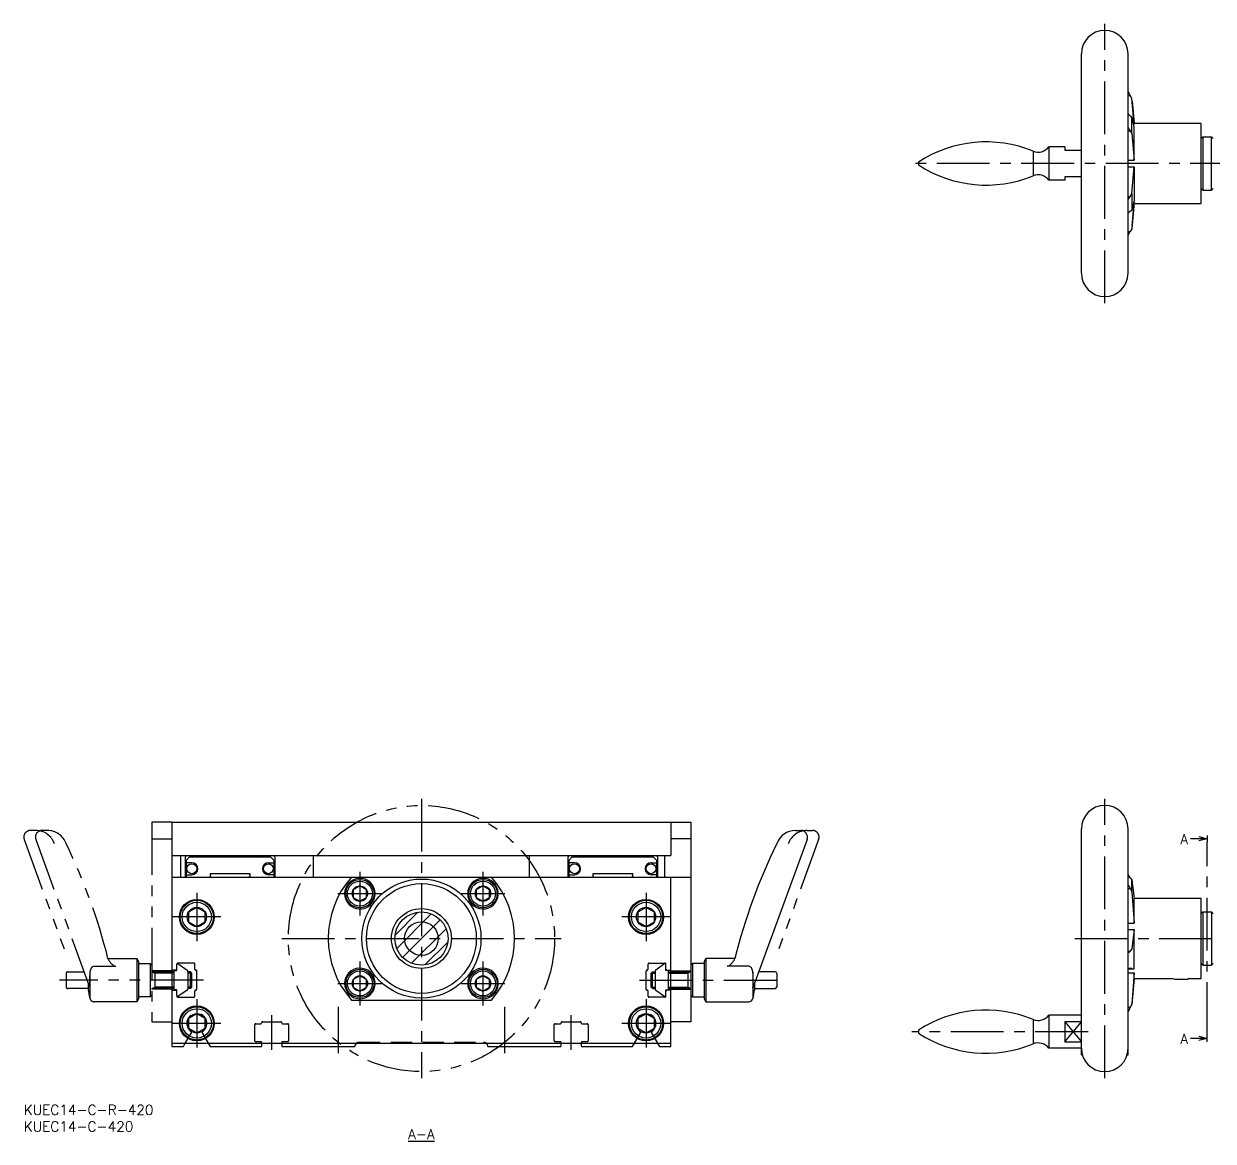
# Model space of a CAD drawing. Extents: x 0 to 824, y -11 to 401.
# Drawn here: x 0 to 357.5, y -10.9 to 325 of the extents above; entities that cross this region are included whole.
import ezdxf

# ---------------------------------------------------------------- set-up
doc = ezdxf.new("R2010")
doc.units = 0
doc.header["$LTSCALE"] = 0.5
for name, pattern in [('CENTER', [50.8, 31.75, -6.35, 6.35, -6.35]), ('DASHED', [19.05, 12.7, -6.35]), ('PHANTOM', [63.5, 31.75, -6.35, 6.35, -6.35, 6.35, -6.35])]:
    doc.linetypes.add(name, pattern=pattern)
for name, color, linetype in [('MSM_CENTER', 1, 'CENTER'), ('MSM_CONTINUOUS', 7, 'CONTINUOUS'), ('MSM_DASHED', 4, 'DASHED'), ('MSM_IMAGINARY', 6, 'PHANTOM'), ('MSM_NARROW', 5, 'CONTINUOUS'), ('MSM_PART_NUMBER', 7, 'CONTINUOUS')]:
    doc.layers.add(name, color=color, linetype=linetype)
doc.styles.get("Standard").update_dxf_attribs({"font": 'txt.shx', "height": 3, "bigfont": 'bigfont.shx'})

# ---------------------------------------------------------------- blocks, each defined once
blk = doc.blocks.new('*U2')
at = {"layer": 'MSM_PART_NUMBER'}
blk.add_text('KUEC14-C-R-420', height=3, dxfattribs=at).set_placement((0, -3))
blk = doc.blocks.new('*U3')
at = {"layer": 'MSM_PART_NUMBER'}
blk.add_text('KUEC14-C-420', height=3, dxfattribs=at).set_placement((0, -8))

msp = doc.modelspace()

# ---------------------------------------------------------------- linework, layer by layer
at = {"layer": 'MSM_CENTER'}
for p, q in [((324.85, 240.99), (324.85, 324.99)), ((823.65, 282.99), (266.85, 282.99)), ((119.5, 92), (119.5, 8)), ((324.85, 8), (324.85, 92)), ((355.65, 21), (355.65, 79)), ((101, 70.1), (101, 56.9)), ((138, 70.1), (138, 56.9)), ((52, 63.75), (52, 49.25)), ((94.4, 63.5), (107.6, 63.5)), ((131.4, 63.5), (144.6, 63.5)), ((187, 63.75), (187, 49.25)), ((59.25, 56.5), (44.75, 56.5)), ((194.25, 56.5), (179.75, 56.5)), ((77.5, 50), (161.5, 50)), ((315.85, 50), (388.95, 50)), ((101, 43.1), (101, 29.9)), ((138, 43.1), (138, 29.9)), ((94.4, 36.5), (107.6, 36.5)), ((131.4, 36.5), (144.6, 36.5)), ((185, 37.5), (228.3, 37.5)), ((52, 31.75), (52, 17.25)), ((94.5, 29.5), (94.5, 15.5)), ((144.5, 29.5), (144.5, 15.5)), ((187, 31.75), (187, 17.25)), ((74.5, 16.5), (74.5, 27)), ((164.5, 16.5), (164.5, 27)), ((59.25, 24.5), (44.75, 24.5)), ((194.25, 24.5), (179.75, 24.5)), ((319.85, 22), (266.85, 22))]:
    msp.add_line(p, q, dxfattribs=at)
at = {"layer": 'MSM_CONTINUOUS'}
for p, q in [((317.85, 249.99), (317.85, 315.99)), ((331.85, 249.99), (331.85, 315.99)), ((331.85, 304.59), (332.54, 303.41)), ((331.85, 303.41), (332.54, 303.41)), ((333.03, 302.58), (332.54, 303.41)), ((333.72, 294.67), (333.03, 302.58)), ((333.11, 301.69), (333.72, 294.99)), ((331.85, 297.93), (332.54, 297.31)), ((332.54, 297.31), (333.03, 297)), ((333.72, 294.06), (333.03, 297)), ((333.03, 292.03), (333.03, 297)), ((332.13, 293.51), (332.54, 292.86)), ((333.57, 294.67), (333.72, 294.67)), ((353.85, 294.99), (333.72, 294.99)), ((333.72, 294.67), (333.72, 294.99)), ((333.72, 283.99), (333.72, 294.06)), ((353.85, 270.99), (353.85, 294.99)), ((331.85, 292.86), (332.54, 292.86)), ((332.54, 292.86), (333.03, 292.03)), ((333.03, 292.03), (333.72, 283.99)), ((354.35, 290.99), (353.85, 290.49)), ((354.35, 290.99), (356.95, 290.99)), ((354.35, 290.99), (354.35, 274.99)), ((356.95, 274.99), (356.95, 290.99)), ((356.95, 290.99), (357.45, 290.49)), ((303.32, 286.68), (303.32, 279.3)), ((308.06, 287.99), (308.06, 277.99)), ((312.85, 287.99), (308.06, 287.99)), ((312.85, 287.99), (312.85, 286.99)), ((312.85, 286.99), (317.85, 286.99)), ((268.85, 283.41), (268.85, 282.58)), ((331.85, 283.99), (333.72, 283.99)), ((317.85, 278.99), (312.85, 278.99)), ((312.85, 278.99), (312.85, 277.99)), ((331.85, 281.99), (333.72, 281.99)), ((333.03, 273.96), (333.72, 281.99)), ((333.72, 281.99), (333.72, 271.93)), ((312.85, 277.99), (308.06, 277.99)), ((354.35, 274.99), (353.85, 275.49)), ((356.95, 274.99), (357.45, 275.49)), ((331.85, 273.12), (332.54, 273.12)), ((332.13, 272.47), (332.54, 273.12)), ((332.54, 273.12), (333.03, 273.96)), ((333.03, 273.96), (333.03, 268.98)), ((333.72, 271.93), (333.03, 268.98)), ((354.35, 274.99), (356.95, 274.99)), ((331.85, 268.05), (332.54, 268.68)), ((332.54, 268.68), (333.03, 268.98)), ((333.72, 271.31), (333.03, 263.4)), ((333.11, 264.29), (333.72, 270.99)), ((333.57, 271.31), (333.72, 271.31)), ((333.72, 271.31), (333.72, 270.99)), ((333.72, 270.99), (353.85, 270.99)), ((331.85, 261.39), (332.54, 262.58)), ((331.85, 262.58), (332.54, 262.58)), ((333.03, 263.4), (332.54, 262.58)), ((44.5, 85), (200.5, 85)), ((44.5, 85), (44.5, 75)), ((194.5, 85), (194.5, 75)), ((200.5, 85), (200.5, 25)), ((231.92, 82.5), (233.5, 82.5)), ((317.85, 15), (317.85, 83)), ((331.85, 15), (331.85, 83)), ((200.5, 80), (194.5, 80)), ((235.38, 79.81), (219.12, 35.14)), ((44.5, 75), (194.5, 75)), ((47.09, 75), (47.09, 68.5)), ((49, 75), (48.5, 74.5)), ((48.5, 74.5), (48.5, 68.5)), ((49.75, 74.5), (48.75, 73.5)), ((48.75, 73.5), (48.75, 68.5)), ((50.5, 72.8), (48.75, 72.8)), ((74.25, 74.5), (49.75, 74.5)), ((56.25, 74.5), (55.75, 75)), ((68.25, 75), (67.75, 74.5)), ((73.5, 72.8), (75.25, 72.8)), ((75.25, 73.5), (74.25, 74.5)), ((75.5, 74.5), (75, 75)), ((75.25, 68.5), (75.25, 73.5)), ((75.5, 68.5), (75.5, 74.5)), ((87, 75), (87, 68.5)), ((152, 68.5), (152, 75)), ((164, 75), (163.5, 74.5)), ((163.5, 74.5), (163.5, 68.5)), ((164.75, 74.5), (163.75, 73.5)), ((163.75, 73.5), (163.75, 68.5)), ((165.5, 72.8), (163.75, 72.8)), ((189.25, 74.5), (164.75, 74.5)), ((171.25, 74.5), (170.75, 75)), ((183.25, 75), (182.75, 74.5)), ((188.5, 72.8), (190.25, 72.8)), ((190.25, 73.5), (189.25, 74.5)), ((190.5, 74.5), (190, 75)), ((190.25, 68.5), (190.25, 73.5)), ((190.5, 68.5), (190.5, 74.5)), ((192.5, 75), (192.5, 68.5)), ((44.5, 68.5), (44.5, 17.5)), ((44.5, 68.5), (200.5, 68.5)), ((48.75, 69.2), (50.5, 69.2)), ((68, 69.5), (56, 69.5)), ((56, 69.5), (56, 68.55)), ((56.3, 69.5), (56, 69.2)), ((56, 68.55), (56.36, 68.5)), ((68, 69.2), (67.7, 69.5)), ((68, 68.55), (68, 69.5)), ((75.25, 69.2), (73.5, 69.2)), ((163.75, 69.2), (165.5, 69.2)), ((183, 69.5), (171, 69.5)), ((171.3, 69.5), (171, 69.2)), ((171, 69.5), (171, 68.55)), ((183, 69.2), (182.7, 69.5)), ((183, 68.55), (183, 69.5)), ((190.25, 69.2), (188.5, 69.2)), ((194.5, 17.5), (194.5, 68.5)), ((332.54, 68.26), (331.85, 69.21)), ((332.54, 68.26), (333.03, 67.67)), ((101, 65.81), (99, 64.65)), ((99, 64.65), (99, 62.34)), ((103, 64.65), (101, 65.81)), ((103, 62.34), (103, 64.65)), ((138, 65.81), (136, 64.65)), ((136, 64.65), (136, 62.34)), ((140, 64.65), (138, 65.81)), ((140, 62.34), (140, 64.65)), ((331.85, 65.03), (332.54, 65.03)), ((331.96, 66.08), (332.54, 65.03)), ((332.54, 65.03), (333.03, 64.05)), ((333.03, 67.67), (333.72, 61.96)), ((333.03, 64.05), (333.03, 67.67)), ((99, 62.34), (101, 61.19)), ((101, 61.19), (103, 62.34)), ((105.24, 63.83), (105.59, 63.86)), ((105.24, 63.16), (105.59, 63.14)), ((136, 62.34), (138, 61.19)), ((138, 61.19), (140, 62.34)), ((142.24, 63.83), (142.59, 63.86)), ((142.24, 63.16), (142.59, 63.14)), ((333.03, 64.05), (333.72, 54.65)), ((353.85, 62), (333.71, 62)), ((333.72, 54.65), (333.72, 61.96)), ((353.85, 38), (353.85, 62)), ((52, 59.38), (49.5, 57.94)), ((49.5, 57.94), (49.5, 55.05)), ((54.5, 57.94), (52, 59.38)), ((54.5, 55.05), (54.5, 57.94)), ((187, 59.38), (184.5, 57.94)), ((184.5, 57.94), (184.5, 55.05)), ((189.5, 57.94), (187, 59.38)), ((189.5, 55.05), (189.5, 57.94)), ((354.35, 58), (353.85, 57.5)), ((354.35, 58), (353.85, 57.5)), ((354.35, 58), (354.35, 42)), ((354.35, 58), (356.95, 58)), ((356.95, 58), (356.95, 42)), ((356.95, 58), (357.45, 57.5)), ((49.5, 55.05), (52, 53.61)), ((52, 53.61), (54.5, 55.05)), ((184.5, 55.05), (187, 53.61)), ((187, 53.61), (189.5, 55.05)), ((331.85, 54.65), (333.72, 54.65)), ((331.85, 52.74), (333.72, 52.74)), ((333.72, 52.74), (333.03, 46.87)), ((333.72, 40.91), (333.72, 52.74)), ((333.03, 46.87), (332.54, 46.25)), ((205, 44), (204.5, 43.13)), ((204.5, 43.13), (204.5, 31.86)), ((213.69, 44), (205, 44)), ((205, 44), (205, 31)), ((331.85, 46.25), (332.54, 46.25)), ((201, 42.5), (200.5, 42)), ((204.5, 42.5), (201, 42.5)), ((201, 42.5), (201, 32.5)), ((217.86, 41.65), (211.36, 41.65)), ((219.12, 39.85), (219.12, 31.97)), ((225.8, 40), (220.89, 40)), ((226.3, 39.5), (226.3, 35.5)), ((331.85, 40.91), (333.72, 40.91)), ((331.85, 39.74), (333.72, 39.74)), ((333.03, 41.02), (332.54, 41.03)), ((333.03, 41.02), (333.72, 40.91)), ((333.72, 39.74), (333.03, 30.4)), ((333.72, 38), (333.72, 39.74)), ((354.35, 42), (353.85, 42.5)), ((354.35, 42), (356.95, 42)), ((356.95, 42), (357.45, 42.5)), ((101, 38.81), (99, 37.65)), ((99, 37.65), (99, 35.34)), ((103, 37.65), (101, 38.81)), ((103, 35.34), (103, 37.65)), ((105.24, 36.83), (105.59, 36.86)), ((105.24, 36.16), (105.59, 36.14)), ((138, 38.81), (136, 37.65)), ((136, 37.65), (136, 35.34)), ((140, 37.65), (138, 38.81)), ((140, 35.34), (140, 37.65)), ((142.24, 36.83), (142.59, 36.86)), ((142.24, 36.16), (142.59, 36.14)), ((219.62, 36.52), (219.62, 34.5)), ((333.72, 38), (333.03, 30.16)), ((333.72, 38), (345.36, 38)), ((345.43, 38.01), (345.8, 37.8)), ((345.8, 37.8), (349.91, 37.8)), ((350.27, 38.01), (349.91, 37.8)), ((350.35, 38), (353.85, 38)), ((99, 35.34), (101, 34.19)), ((101, 34.19), (103, 35.34)), ((136, 35.34), (138, 34.19)), ((138, 34.19), (140, 35.34)), ((200.5, 33), (201, 32.5)), ((201, 32.5), (204.5, 32.5)), ((219.62, 35), (225.8, 35)), ((98.48, 31.5), (140.52, 31.5)), ((204.5, 31.86), (205, 31)), ((205, 31), (217.86, 31)), ((332.54, 29.42), (331.85, 28.11)), ((331.85, 29.42), (332.54, 29.42)), ((333.03, 30.4), (332.54, 29.42)), ((333.03, 30.16), (333.03, 30.4)), ((52, 27.38), (49.5, 25.94)), ((49.5, 25.94), (49.5, 23.05)), ((54.5, 25.94), (52, 27.38)), ((54.5, 23.05), (54.5, 25.94)), ((187, 27.38), (184.5, 25.94)), ((184.5, 25.94), (184.5, 23.05)), ((189.5, 25.94), (187, 27.38)), ((189.5, 23.05), (189.5, 25.94)), ((303.32, 25.69), (303.32, 18.31)), ((308.06, 27), (308.06, 17)), ((317.85, 27), (308.06, 27)), ((49.5, 23.05), (52, 21.61)), ((52, 21.61), (54.5, 23.05)), ((184.5, 23.05), (187, 21.61)), ((187, 21.61), (189.5, 23.05)), ((200.5, 25), (194.5, 25)), ((268.85, 22.41), (268.85, 21.59)), ((317.85, 25), (312.85, 25)), ((312.85, 25), (312.85, 19)), ((44.5, 18.5), (194.5, 18.5)), ((47.96, 17.5), (48.54, 18.5)), ((55.46, 18.5), (56.04, 17.5)), ((71.5, 17.8), (71.5, 18.5)), ((77.5, 18.5), (77.5, 17.8)), ((161.5, 17.8), (161.5, 18.5)), ((167.5, 18.5), (167.5, 17.8)), ((182.96, 17.5), (183.54, 18.5)), ((190.46, 18.5), (191.04, 17.5)), ((312.85, 19), (317.85, 19)), ((44.5, 17.5), (47.96, 17.5)), ((56.04, 17.5), (71.2, 17.5)), ((77.8, 17.5), (99.5, 17.5)), ((139.5, 17.5), (161.2, 17.5)), ((167.8, 17.5), (182.96, 17.5)), ((191.04, 17.5), (194.5, 17.5)), ((317.85, 17), (308.06, 17)), ((317.85, 15), (318.14, 15)), ((331.56, 15), (331.85, 15))]:
    msp.add_line(p, q, dxfattribs=at)
for centre, radius in [((50.5, 71), 1.5), ((73.5, 71), 1.5), ((165.5, 71), 1.5), ((188.5, 71), 1.5), ((101, 63.5), 4.25), ((101, 63.5), 3.75), ((101, 63.5), 2.31), ((119.5, 50), 17.9), ((119.5, 50), 16.5), ((138, 63.5), 4.25), ((138, 63.5), 3.75), ((138, 63.5), 2.31), ((52, 56.5), 5.25), ((52, 56.5), 5), ((52, 56.5), 4.4), ((187, 56.5), 5.25), ((187, 56.5), 5), ((187, 56.5), 4.4), ((52, 56.5), 2.89), ((119.5, 50), 9), ((119.5, 50), 8), ((187, 56.5), 2.89), ((119.5, 50), 5.05), ((101, 36.5), 4.25), ((101, 36.5), 3.75), ((138, 36.5), 4.25), ((138, 36.5), 3.75), ((101, 36.5), 2.31), ((138, 36.5), 2.31), ((52, 24.5), 5.25), ((52, 24.5), 5), ((52, 24.5), 4.4), ((187, 24.5), 5.25), ((187, 24.5), 5), ((187, 24.5), 4.4), ((52, 24.5), 2.89), ((187, 24.5), 2.89)]:
    msp.add_circle(centre, radius, dxfattribs=at)
for centre, radius, start, end in [((324.85, 315.99), 7, 0, 180), ((330.76, 292.54), 1.68, 35.2304, 49.538), ((289.18, 252.49), 37, 67.5292, 123.3286), ((304.85, 290.38), 4, 247.5292, 323.3617), ((289.18, 313.49), 37, 236.6714, 292.4708), ((304.85, 275.6), 4, 36.6383, 112.4708), ((330.76, 273.44), 1.68, 310.462, 324.7696), ((324.85, 249.99), 7, 180, 0), ((324.85, 83), 7, 0, 180), ((231.92, 76.5), 6, 90, 160), ((233.5, 80.5), 2, 340, 90), ((388.26, 0.05), 180, 154.1431, 165.8569), ((50.5, 71), 1.8, 270, 90), ((73.5, 71), 1.8, 90, 270), ((165.5, 71), 1.8, 270, 90), ((188.5, 71), 1.8, 90, 270), ((68, 67.25), 1.3, 90, 105.9424), ((119.5, 50), 28, 138.6456, 221.3544), ((101, 63.5), 4.6, 4.5, 355.5), ((138, 63.5), 4.6, 4.5, 355.5), ((119.5, 50), 28, 318.6456, 41.3544), ((171, 67.25), 1.3, 74.0576, 90), ((183, 67.25), 1.3, 90, 105.9424), ((330.3, 64.98), 1.99, 33.4499, 38.8816), ((209.96, 45.4), 4, 290.5, 340), ((330.28, 48.02), 2.87, 303.1964, 322.0119), ((101, 36.5), 4.6, 4.5, 355.5), ((138, 36.5), 4.6, 4.5, 355.5), ((217.73, 40.45), 1.21, 25.2424, 83.483), ((215.89, 39.57), 3.24, 4.951, 25.4482), ((197.86, 37.5), 21.39, 353.6799, 6.3209), ((225.8, 39.5), 0.5, 0, 90), ((332.52, 39.71), 1.32, 89.1756, 120.4726), ((197.86, 37.5), 21.97, 345.4299, 352.152), ((225.8, 35.5), 0.5, 270, 360), ((217.86, 32.3), 1.3, 270, 345.4299), ((156.21, 123.62), 200, 331.4254, 332.1391), ((289.18, -8.5), 37, 67.5292, 123.3286), ((304.85, 29.39), 4, 247.5292, 323.3617), ((289.18, 52.5), 37, 236.6714, 292.4708), ((100.8, 17.5), 1.3, 129.7151, 180), ((138.2, 17.5), 1.3, 0, 50.2849), ((304.85, 14.61), 4, 36.6383, 112.4708), ((71.2, 17.8), 0.3, 270, 0), ((77.8, 17.8), 0.3, 180, 270), ((161.2, 17.8), 0.3, 270, 0), ((167.8, 17.8), 0.3, 180, 270), ((324.85, 17), 7, 180, 0)]:
    msp.add_arc(centre, radius, start, end, dxfattribs=at)
at = {"layer": 'MSM_DASHED'}
for p, q in [((45.7, 40.5), (44.8, 40.5)), ((46, 40.8), (46, 42.3)), ((51.1, 42.6), (46.3, 42.6)), ((51.4, 40.8), (51.4, 42.3)), ((52, 34.8), (52, 40.2)), ((187, 34.8), (187, 40.2)), ((187.6, 40.8), (187.6, 42.3)), ((187.9, 42.6), (192.7, 42.6)), ((188.5, 39.56), (188.93, 40)), ((188.5, 39.56), (189.7, 39.56)), ((188.5, 35.43), (188.5, 39.56)), ((188.93, 35), (188.93, 40)), ((188.93, 40), (189.7, 40)), ((189.7, 40.11), (189.7, 34.88)), ((192.69, 42.46), (189.91, 40.52)), ((193, 40.4), (193, 42.3)), ((193.6, 40.4), (193, 40.4)), ((193.3, 40.5), (194.2, 40.5)), ((193.8, 34.8), (193.8, 40.2)), ((193.8, 40), (200.3, 40)), ((193.8, 39.56), (199.6, 39.56)), ((194.5, 40.25), (200.5, 40.25)), ((200.4, 40.02), (199.6, 39.56)), ((199.6, 40), (199.6, 35)), ((44.8, 34.5), (45.7, 34.5)), ((46, 32.7), (46, 34.2)), ((46.3, 32.4), (51.1, 32.4)), ((51.4, 32.7), (51.4, 34.2)), ((187.6, 32.7), (187.6, 34.2)), ((192.7, 32.4), (187.9, 32.4)), ((188.5, 35.43), (189.7, 35.43)), ((188.93, 35), (188.5, 35.43)), ((188.93, 35), (189.7, 35)), ((189.91, 34.47), (192.69, 32.53)), ((193, 32.7), (193, 34.6)), ((193, 34.6), (193.6, 34.6)), ((194.2, 34.5), (193.3, 34.5)), ((193.8, 35.43), (199.6, 35.43)), ((193.8, 35), (200.3, 35)), ((194.5, 34.75), (200.5, 34.75)), ((200.4, 34.97), (199.6, 35.43)), ((48.54, 18.5), (50.36, 21.65)), ((53.64, 21.65), (55.46, 18.5)), ((69.4, 19.3), (69.4, 24.1)), ((69.7, 24.4), (71.2, 24.4)), ((71.8, 25), (77.2, 25)), ((77.8, 24.4), (79.3, 24.4)), ((79.6, 24.1), (79.6, 19.3)), ((159.4, 19.3), (159.4, 24.1)), ((159.7, 24.4), (161.2, 24.4)), ((161.8, 25), (167.2, 25)), ((167.8, 24.4), (169.3, 24.4)), ((169.6, 24.1), (169.6, 19.3)), ((183.54, 18.5), (185.36, 21.65)), ((188.64, 21.65), (190.46, 18.5)), ((71.2, 19), (69.7, 19)), ((71.5, 18.5), (71.5, 18.7)), ((77.5, 18.7), (77.5, 18.5)), ((79.3, 19), (77.8, 19)), ((100.8, 18.8), (138.2, 18.8)), ((161.2, 19), (159.7, 19)), ((161.5, 18.5), (161.5, 18.7)), ((167.5, 18.7), (167.5, 18.5)), ((169.3, 19), (167.8, 19))]:
    msp.add_line(p, q, dxfattribs=at)
for centre, radius, start, end in [((44.8, 40.8), 0.3, 180, 270), ((45.7, 40.8), 0.3, 270, 0), ((46.3, 42.3), 0.3, 90, 180), ((51.1, 42.3), 0.3, 0, 90), ((51.7, 40.8), 0.3, 180, 270), ((51.7, 40.2), 0.3, 0, 90), ((187.3, 40.2), 0.3, 90, 180), ((187.3, 40.8), 0.3, 270, 0), ((187.9, 42.3), 0.3, 90, 180), ((190.2, 40.11), 0.5, 125, 180), ((192.8, 42.3), 0.2, 0, 125), ((192.7, 42.3), 0.3, 0, 90), ((193.3, 40.8), 0.3, 180, 270), ((193.6, 40.2), 0.2, 0, 90), ((194.2, 40.8), 0.3, 270, 0), ((200.3, 40.2), 0.2, 270, 0), ((44.8, 34.2), 0.3, 90, 180), ((45.7, 34.2), 0.3, 0, 90), ((46.3, 32.7), 0.3, 180, 270), ((51.1, 32.7), 0.3, 270, 0), ((51.7, 34.2), 0.3, 90, 180), ((51.7, 34.8), 0.3, 270, 0), ((187.3, 34.8), 0.3, 180, 270), ((187.3, 34.2), 0.3, 0, 90), ((187.9, 32.7), 0.3, 180, 270), ((190.2, 34.88), 0.5, 180, 235), ((192.8, 32.7), 0.2, 235, 0), ((192.7, 32.7), 0.3, 270, 0), ((193.3, 34.2), 0.3, 90, 180), ((193.6, 34.8), 0.2, 270, 0), ((194.2, 34.2), 0.3, 0, 90), ((200.3, 34.8), 0.2, 0, 90), ((52, 24.5), 3, 305.2159, 234.7841), ((187, 24.5), 3, 305.2159, 234.7841), ((50.1, 21.8), 0.3, 330, 54.7841), ((53.9, 21.8), 0.3, 125.2159, 210), ((69.7, 24.1), 0.3, 90, 180), ((71.2, 24.7), 0.3, 270, 0), ((71.8, 24.7), 0.3, 90, 180), ((77.2, 24.7), 0.3, 0, 90), ((77.8, 24.7), 0.3, 180, 270), ((79.3, 24.1), 0.3, 0, 90), ((159.7, 24.1), 0.3, 90, 180), ((161.2, 24.7), 0.3, 270, 0), ((161.8, 24.7), 0.3, 90, 180), ((167.2, 24.7), 0.3, 0, 90), ((167.8, 24.7), 0.3, 180, 270), ((169.3, 24.1), 0.3, 0, 90), ((185.1, 21.8), 0.3, 330, 54.7841), ((188.9, 21.8), 0.3, 125.2159, 210), ((69.7, 19.3), 0.3, 180, 270), ((71.2, 18.7), 0.3, 0, 90), ((77.8, 18.7), 0.3, 90, 180), ((79.3, 19.3), 0.3, 270, 0), ((100.8, 17.5), 1.3, 90, 129.7151), ((138.2, 17.5), 1.3, 50.2849, 90), ((159.7, 19.3), 0.3, 180, 270), ((161.2, 18.7), 0.3, 0, 90), ((167.8, 18.7), 0.3, 90, 180), ((169.3, 19.3), 0.3, 270, 0)]:
    msp.add_arc(centre, radius, start, end, dxfattribs=at)
at = {"layer": 'MSM_IMAGINARY'}
for p, q in [((3.58, 82.5), (2, 82.5)), ((7.08, 82.5), (5.5, 82.5)), ((44.5, 85), (38.5, 85)), ((38.5, 85), (38.5, 25)), ((235.42, 82.5), (237, 82.5)), ((0.12, 79.81), (12.1, 46.89)), ((3.62, 79.81), (19.88, 35.14)), ((38.5, 80), (44.5, 80)), ((238.88, 79.81), (226.9, 46.89)), ((44.5, 75), (44.5, 68.5)), ((25.31, 44), (34, 44)), ((34, 44), (34.5, 43.13)), ((34, 44), (34, 31)), ((34.5, 43.13), (34.5, 31.86)), ((12.7, 39.5), (12.7, 35.5)), ((13.2, 40), (18.11, 40)), ((19.88, 39.85), (19.88, 31.97)), ((21.14, 41.65), (27.64, 41.65)), ((34.5, 42.5), (38, 42.5)), ((38, 42.5), (38.5, 42)), ((38, 42.5), (38, 32.5)), ((44.5, 40.25), (38.5, 40.25)), ((38.6, 40.02), (39.4, 39.56)), ((45.2, 40), (38.7, 40)), ((39.4, 40), (39.4, 35)), ((45.2, 39.56), (39.4, 39.56)), ((45.2, 34.8), (45.2, 40.2)), ((45.4, 40.4), (46, 40.4)), ((46, 40.4), (46, 40.8)), ((46.31, 42.46), (49.09, 40.52)), ((49.3, 40.11), (49.3, 34.88)), ((50.07, 40), (49.3, 40)), ((50.5, 39.56), (49.3, 39.56)), ((50.07, 35), (50.07, 40)), ((50.5, 39.56), (50.07, 40)), ((50.5, 35.43), (50.5, 39.56)), ((54, 37.5), (10.7, 37.5)), ((19.38, 36.52), (19.38, 34.5)), ((19.38, 35), (13.2, 35)), ((38, 32.5), (34.5, 32.5)), ((38.5, 33), (38, 32.5)), ((44.5, 34.75), (38.5, 34.75)), ((38.6, 34.97), (39.4, 35.43)), ((45.2, 35), (38.7, 35)), ((45.2, 35.43), (39.4, 35.43)), ((46, 34.6), (45.4, 34.6)), ((46, 34.2), (46, 34.6)), ((49.09, 34.47), (46.31, 32.53)), ((50.5, 35.43), (49.3, 35.43)), ((50.07, 35), (49.3, 35)), ((50.07, 35), (50.5, 35.43)), ((34, 31), (21.14, 31)), ((34.5, 31.86), (34, 31)), ((38.5, 25), (44.5, 25))]:
    msp.add_line(p, q, dxfattribs=at)
msp.add_circle((119.5, 50), 40, dxfattribs=at)
for centre, radius, start, end in [((2, 80.5), 2, 90, 200), ((5.5, 80.5), 2, 90, 200), ((3.58, 76.5), 6, 19.086, 90), ((7.08, 76.5), 6, 20, 90), ((235.42, 76.5), 6, 90, 160.914), ((237, 80.5), 2, 340, 90), ((-149.26, 0.05), 180, 14.1431, 25.8569), ((29.04, 45.4), 4, 200, 249.5), ((13.2, 39.5), 0.5, 90, 180), ((41.14, 37.5), 21.39, 173.6791, 186.3201), ((23.11, 39.57), 3.24, 154.5518, 175.049), ((21.27, 40.45), 1.21, 96.517, 154.7576), ((38.7, 40.2), 0.2, 180, 270), ((45.4, 40.2), 0.2, 90, 180), ((46.2, 42.3), 0.2, 55, 180), ((48.8, 40.11), 0.5, 0, 55), ((13.2, 35.5), 0.5, 180, 270), ((41.14, 37.5), 21.97, 187.848, 194.5701), ((38.7, 34.8), 0.2, 90, 180), ((45.4, 34.8), 0.2, 180, 270), ((46.2, 32.7), 0.2, 180, 305), ((48.8, 34.88), 0.5, 305, 0), ((21.14, 32.3), 1.3, 194.5701, 270)]:
    msp.add_arc(centre, radius, start, end, dxfattribs=at)
at = {"layer": 'MSM_NARROW'}
for p, q in [((111.57, 51.05), (118.45, 57.93)), ((112.06, 47.05), (122.45, 57.43)), ((113.84, 44.34), (125.16, 55.65)), ((116.55, 42.56), (126.94, 52.94)), ((120.55, 42.07), (127.43, 48.95)), ((312.85, 25), (317.85, 19)), ((312.85, 19), (317.85, 25))]:
    msp.add_line(p, q, dxfattribs=at)
at = {"layer": 'MSM_PART_NUMBER'}
for p, q in [((355.65, 80), (350.65, 80)), ((353.15, 80.67), (355.65, 80)), ((355.65, 80), (353.15, 79.33)), ((355.65, 81), (355.65, 79)), ((355.65, 20), (350.65, 20)), ((353.15, 20.67), (355.65, 20)), ((355.65, 20), (353.15, 19.33)), ((355.65, 19), (355.65, 21))]:
    msp.add_line(p, q, dxfattribs=at)

# ---------------------------------------------------------------- block references
at = {"layer": 'MSM_CONTINUOUS'}
for name in ['*U2', '*U3']:
    msp.add_blockref(name, (0, 0), dxfattribs=at)

# ---------------------------------------------------------------- texts
at = {"layer": 'MSM_PART_NUMBER'}
for s, p in [('A', (347.56, 78.34)), ('A', (347.56, 18.34)), ('%%UA-A', (115.5, -10.33))]:
    msp.add_text(s, height=3, dxfattribs=at).set_placement(p)

doc.saveas('drawing.dxf')
